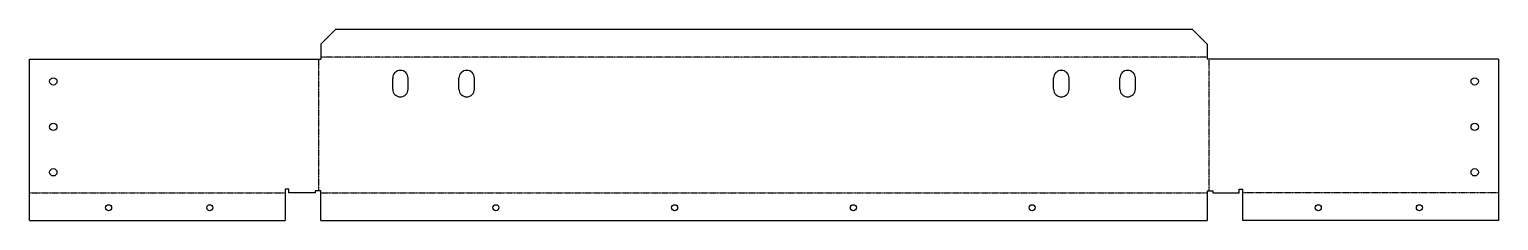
# Model space of a CAD drawing. Extents: x 126 to 924, y -506 to -403.
import ezdxf

# ---------------------------------------------------------------- set-up
doc = ezdxf.new("R2010")
doc.units = 0
doc.header["$MEASUREMENT"] = 0
doc.linetypes.add('CENTER', pattern=[0.72, 0.45, -0.09, 0.09, -0.09])
doc.layers.add('SHEETMETAL_BEND_LINES_UP', color=7, linetype='CENTER')
doc.layers.add('VISIBLE', color=7, linetype='CONTINUOUS')

msp = doc.modelspace()

# ---------------------------------------------------------------- linework, layer by layer
at = {"layer": 'SHEETMETAL_BEND_LINES_UP'}
for p, q in [((282.64, -490.2), (282.64, -418.8)), ((765.28, -417.66), (283.78, -417.66)), ((766.42, -490.2), (766.42, -418.8)), ((125.5, -491.34), (264.5, -491.34)), ((283.78, -491.34), (765.28, -491.34)), ((923.56, -491.34), (784.56, -491.34))]:
    msp.add_line(p, q, dxfattribs=at)
at = {"layer": 'VISIBLE'}
for p, q in [((291.78, -402.52), (283.78, -410.52)), ((757.28, -402.52), (291.78, -402.52)), ((765.28, -410.52), (757.28, -402.52)), ((283.78, -410.52), (283.78, -418.8)), ((765.28, -410.52), (765.28, -418.8)), ((125.5, -418.8), (283.78, -418.8)), ((125.5, -506.48), (125.5, -418.8)), ((923.56, -418.8), (765.28, -418.8)), ((923.56, -418.8), (923.56, -506.48)), ((322.83, -435), (322.83, -429)), ((331.23, -435), (331.23, -429)), ((358.83, -435), (358.83, -429)), ((367.23, -435), (367.23, -429)), ((681.83, -435), (681.83, -429)), ((690.23, -435), (690.23, -429)), ((717.83, -435), (717.83, -429)), ((726.23, -435), (726.23, -429)), ((264.5, -489.34), (264.5, -506.48)), ((266.5, -489.34), (264.5, -489.34)), ((266.5, -491.34), (266.5, -489.34)), ((280.78, -491.34), (266.5, -491.34)), ((280.78, -490.2), (280.78, -491.34)), ((283.78, -490.2), (280.78, -490.2)), ((283.78, -506.48), (283.78, -490.2)), ((765.28, -490.2), (765.28, -506.48)), ((765.28, -490.2), (768.28, -490.2)), ((768.28, -490.2), (768.28, -491.34)), ((768.28, -491.34), (782.56, -491.34)), ((782.56, -491.34), (782.56, -489.34)), ((782.56, -489.34), (784.56, -489.34)), ((784.56, -506.48), (784.56, -489.34)), ((125.5, -506.48), (264.5, -506.48)), ((283.78, -506.48), (765.28, -506.48)), ((923.56, -506.48), (784.56, -506.48))]:
    msp.add_line(p, q, dxfattribs=at)
for centre, radius in [((138.5, -430.8), 2), ((910.56, -430.8), 2), ((138.5, -455.5), 2), ((910.56, -455.5), 2), ((138.5, -480.2), 2), ((910.56, -480.2), 2), ((168.5, -499.48), 1.65), ((223.5, -499.48), 1.65), ((378.88, -499.48), 1.65), ((475.98, -499.48), 1.65), ((573.08, -499.48), 1.65), ((670.18, -499.48), 1.65), ((825.56, -499.48), 1.65), ((880.56, -499.48), 1.65)]:
    msp.add_circle(centre, radius, dxfattribs=at)
for centre, start, end in [((327.03, -429), 0, 180), ((363.03, -429), 0, 180), ((686.03, -429), 0, 180), ((722.03, -429), 0, 180), ((327.03, -435), 180, 0), ((363.03, -435), 180, 0), ((686.03, -435), 180, 0), ((722.03, -435), 180, 0)]:
    msp.add_arc(centre, 4.2, start, end, dxfattribs=at)

doc.saveas('drawing.dxf')
